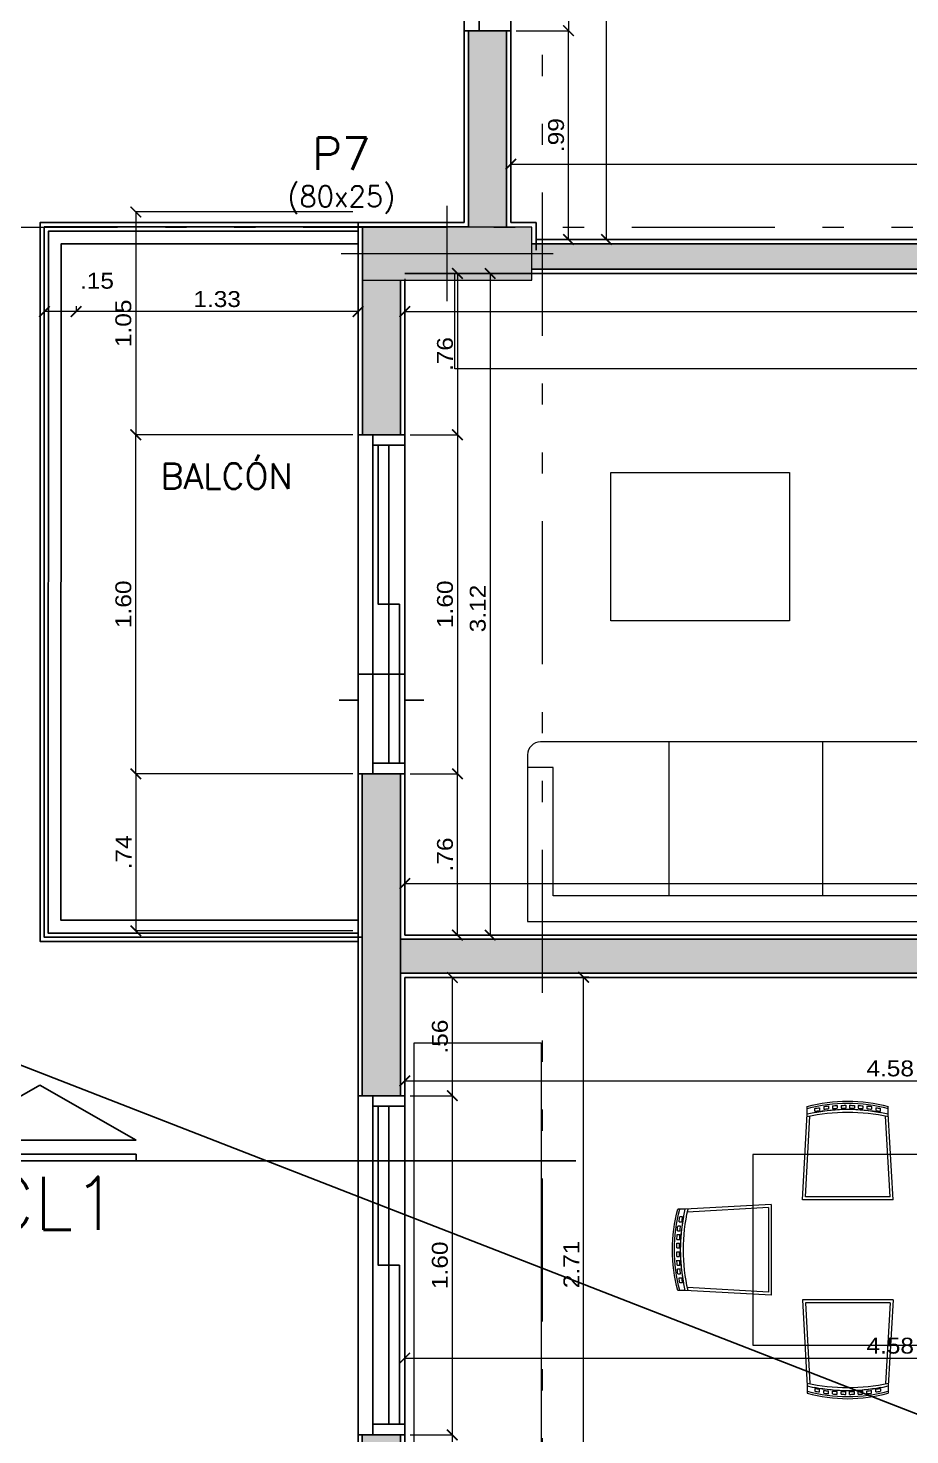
# Model space of a CAD drawing. Header units: metres. Extents: x 219 to 707, y -561 to -17.
# Drawn here: x 339.17 to 343.33, y -229.47 to -222.84 of the extents above; entities that cross this region are included whole.
import ezdxf
from ezdxf.enums import TextEntityAlignment as Align

# ---------------------------------------------------------------- set-up
doc = ezdxf.new("R2010")
doc.units = ezdxf.units.M
doc.linetypes.add('CYPE_RAYAPUNTOPUNTO', pattern=[0.45, 0.225, -0.075, 0, -0.075, 0, -0.075])
for name, color, linetype in [('3', 3, 'Continuous'), ('A-Aberturas', 2, 'Continuous'), ('A-Balcon', 1, 'Continuous'), ('A-Muros', 4, 'Continuous'), ('A-Revoques', 1, 'Continuous'), ('A-Texto', 3, 'Continuous'), ('CORRECCIONES', 1, 'Continuous'), ('Dr Ejes en bloque', 4, 'Continuous'), ('TCOTA', 1, 'Continuous')]:
    doc.layers.add(name, color=color, linetype=linetype)
for name, color, linetype, lineweight in [('A-Equipamiento', 251, 'Continuous', 5), ('COTAS_REPLANTEO', 7, 'CYPE_RAYAPUNTOPUNTO', 0), ('PILAR_DIM', 253, 'Continuous', 0), ('PILAR_EJES', 1, 'Continuous', 0), ('PILAR_HORMIGON', 5, 'Continuous', 20), ('PILAR_REF', 253, 'Continuous', 0)]:
    doc.layers.add(name, color=color, linetype=linetype, lineweight=lineweight)
for name, color, linetype, transparency in [('M1-Muro Común 20', 12, 'Continuous', 0.5), ('M3- Muro Hueco 15', 113, 'Continuous', 0.7), ('M4-Muro Hueco 22', 42, 'Continuous', 0.5)]:
    doc.layers.add(name, color=color, linetype=linetype, transparency=transparency)
doc.styles.add('1-50', font='arial.ttf', dxfattribs={"width": 1.1, "height": 0.075})
doc.styles.add('CYPETXT', font='romans', dxfattribs={"height": 0.2})
doc.styles.add('T12', font='romans.shx', dxfattribs={"height": 0.12})
doc.styles.add('T25', font='romans.shx', dxfattribs={"height": 0.25})
doc.dimstyles.new('1-50', dxfattribs={"dimscale": 0, "dimtxt": 0.075, "dimasz": 0.05, "dimexe": 0, "dimexo": 0.025, "dimgap": 0.02, "dimtad": 1, "dimzin": 4, "dimdsep": 46, "dimtxsty": '1-50', "dimblk": 'ARCHTICK', "dimcen": 0.09, "dimclrd": 256, "dimclre": 8, "dimclrt": 2, "dimadec": 0, "dimazin": 3, "dimtfac": 1, "dimtofl": 0, "dimtmove": 2, "dimatfit": 3, "dimldrblk": 'OPEN90', "dimfxl": 1, "dimtolj": 1, "dimtzin": 0, "dimlwd": 18, "dimlwe": 18, "dimarcsym": 0})

# ---------------------------------------------------------------- blocks, each defined once
blk = doc.blocks.new('A$Cdcc540ea')
for points in [[(-0.15, -0.1), (0, -0.1), (0, -0.15), (-0.15, -0.15), (-0.15, -0.1)], [(-0.15, -1.65), (0, -1.65), (0, -1.7), (-0.15, -1.7), (-0.15, -1.65)]]:
    blk.add_lwpolyline(points)
at = {"color": 1}
blk.add_lwpolyline([(-0.15, -1.65), (0, -1.65), (0, -0.15), (-0.15, -0.15)], close=True, dxfattribs=at)
for points in [[(-0.075, -0.9), (-0.075, -0.15), (-0.125, -0.15), (-0.125, -0.9)], [(-0.025, -1.65), (-0.025, -0.9), (-0.075, -0.9), (-0.075, -1.65)]]:
    blk.add_lwpolyline(points, close=True)
blk = doc.blocks.new('Sillon3c')
for p, q in [((1.65, 0.7), (0.05, 0.7)), ((0.55, 0.7), (0.55, 0.1)), ((1.15, 0.7), (1.15, 0.1)), ((0, 0.65), (0, 0)), ((1.7, 0), (1.7, 0.65)), ((0.1, 0.6), (0, 0.6)), ((0.1, 0.1), (0.1, 0.6)), ((1.6, 0.6), (1.6, 0.1)), ((1.7, 0.6), (1.6, 0.6)), ((1.6, 0.1), (0.1, 0.1)), ((0, 0), (1.7, 0))]:
    blk.add_line(p, q)
for centre, start, end in [((0.05, 0.65), 90, 180), ((1.65, 0.65), 0, 90)]:
    blk.add_arc(centre, 0.05, start, end)
blk = doc.blocks.new('_ArchTick')
at = {"color": 0, "linetype": 'ByBlock', "const_width": 0.15}
blk.add_lwpolyline([(-0.5, -0.5), (0.5, 0.5)], dxfattribs=at)
blk = doc.blocks.new('*D617')
at = {"layer": 'Defpoints', "color": 0, "transparency": 16777216}
for p in [(341.4459, -222.8487), (341.7178, -222.8487), (341.637, -223.8339)]:
    blk.add_point(p, dxfattribs=at)
at = {"layer": 'TCOTA', "color": 8, "lineweight": 18, "transparency": 16777216}
for p, q in [((341.4709, -222.8487), (341.7178, -222.8487)), ((341.662, -223.8339), (341.7178, -223.8339))]:
    blk.add_line(p, q, dxfattribs=at)
at = {"layer": 'TCOTA', "lineweight": 18, "transparency": 16777216}
blk.add_line((341.7178, -223.8339), (341.7178, -222.8487), dxfattribs=at)
at = {"layer": 'TCOTA', "lineweight": 18, "transparency": 16777216, "xscale": 0.05, "yscale": 0.05, "zscale": 0.05}
for p, rotation in [((341.7178, -222.8487), 90), ((341.7178, -223.8339), 270)]:
    blk.add_blockref('_ArchTick', p, dxfattribs=dict(at, rotation=rotation))
at = {"layer": 'TCOTA', "color": 2, "transparency": 16777216, "insert": (341.6595, -223.3413), "char_height": 0.075, "attachment_point": 5, "rotation": 90, "style": '1-50'}
blk.add_mtext('\\A1;.99', dxfattribs=at)
blk = doc.blocks.new('_Open90')
at = {"color": 0, "linetype": 'ByBlock', "lineweight": -2}
for p, q in [((0, 0), (-1, 0)), ((-0.5, 0.5), (0, 0)), ((0, 0), (-0.5, -0.5))]:
    blk.add_line(p, q, dxfattribs=at)
blk = doc.blocks.new('*D618')
at = {"layer": 'Defpoints', "color": 0, "transparency": 16777216}
for p in [(341.4459, -221.2487), (341.4459, -222.8487), (341.7178, -222.8487)]:
    blk.add_point(p, dxfattribs=at)
at = {"layer": 'TCOTA', "color": 8, "lineweight": 18, "transparency": 16777216}
for p, q in [((341.4709, -221.2487), (341.7178, -221.2487)), ((341.4709, -222.8487), (341.7178, -222.8487))]:
    blk.add_line(p, q, dxfattribs=at)
at = {"layer": 'TCOTA', "lineweight": 18, "transparency": 16777216}
blk.add_line((341.7178, -221.2487), (341.7178, -222.8487), dxfattribs=at)
at = {"layer": 'TCOTA', "lineweight": 18, "transparency": 16777216, "xscale": 0.05, "yscale": 0.05, "zscale": 0.05}
for p, rotation in [((341.7178, -221.2487), 90), ((341.7178, -222.8487), 270)]:
    blk.add_blockref('_ArchTick', p, dxfattribs=dict(at, rotation=rotation))
at = {"layer": 'TCOTA', "color": 2, "transparency": 16777216, "insert": (341.6595, -222.0487), "char_height": 0.075, "attachment_point": 5, "rotation": 90, "style": '1-50'}
blk.add_mtext('\\A1;1.60', dxfattribs=at)
blk = doc.blocks.new('*D632')
at = {"layer": 'Defpoints', "color": 0, "transparency": 16777216}
for p in [(346.789, -223.4784), (341.4459, -223.6454), (346.789, -223.6976)]:
    blk.add_point(p, dxfattribs=at)
at = {"layer": 'TCOTA', "color": 8, "lineweight": 18, "transparency": 16777216}
for p, q in [((341.4459, -223.6204), (341.4459, -223.4784)), ((346.789, -223.6726), (346.789, -223.4784))]:
    blk.add_line(p, q, dxfattribs=at)
at = {"layer": 'TCOTA', "lineweight": 18, "transparency": 16777216}
blk.add_line((341.4459, -223.4784), (346.789, -223.4784), dxfattribs=at)
at = {"layer": 'TCOTA', "lineweight": 18, "transparency": 16777216, "xscale": 0.05, "yscale": 0.05, "zscale": 0.05, "rotation": 180}
blk.add_blockref('_ArchTick', (341.4459, -223.4784), dxfattribs=at)
at = {"layer": 'TCOTA', "lineweight": 18, "transparency": 16777216, "xscale": 0.05, "yscale": 0.05, "zscale": 0.05}
blk.add_blockref('_ArchTick', (346.789, -223.4784), dxfattribs=at)
at = {"layer": 'TCOTA', "color": 2, "transparency": 16777216, "insert": (344.1174, -223.4201), "char_height": 0.075, "attachment_point": 5, "style": '1-50'}
blk.add_mtext('\\A1;5.34', dxfattribs=at)
blk = doc.blocks.new('*D635')
at = {"layer": 'Defpoints', "color": 0, "transparency": 16777216}
for p in [(341.897, -220.5237), (341.897, -220.5237), (341.897, -223.8339)]:
    blk.add_point(p, dxfattribs=at)
at = {"layer": 'TCOTA', "color": 8, "lineweight": 18, "transparency": 16777216}
for p, q in [((341.922, -220.5237), (341.897, -220.5237)), ((341.922, -223.8339), (341.897, -223.8339))]:
    blk.add_line(p, q, dxfattribs=at)
at = {"layer": 'TCOTA', "lineweight": 18, "transparency": 16777216}
blk.add_line((341.897, -223.8339), (341.897, -220.5237), dxfattribs=at)
at = {"layer": 'TCOTA', "lineweight": 18, "transparency": 16777216, "xscale": 0.05, "yscale": 0.05, "zscale": 0.05}
for p, rotation in [((341.897, -220.5237), 90), ((341.897, -223.8339), 270)]:
    blk.add_blockref('_ArchTick', p, dxfattribs=dict(at, rotation=rotation))
at = {"layer": 'TCOTA', "color": 2, "transparency": 16777216, "insert": (341.8387, -222.1788), "char_height": 0.075, "attachment_point": 5, "rotation": 90, "style": '1-50'}
blk.add_mtext('\\A1;3.31', dxfattribs=at)
blk = doc.blocks.new('*D647')
at = {"layer": 'Defpoints', "color": 0, "transparency": 16777216}
for p in [(340.9456, -226.3545), (341.1939, -226.3545), (341.1048, -227.1151)]:
    blk.add_point(p, dxfattribs=at)
at = {"layer": 'TCOTA', "color": 8, "lineweight": 18, "transparency": 16777216}
for p, q in [((340.9706, -226.3545), (341.1939, -226.3545)), ((341.1298, -227.1151), (341.1939, -227.1151))]:
    blk.add_line(p, q, dxfattribs=at)
at = {"layer": 'TCOTA', "lineweight": 18, "transparency": 16777216}
blk.add_line((341.1939, -227.1151), (341.1939, -226.3545), dxfattribs=at)
at = {"layer": 'TCOTA', "lineweight": 18, "transparency": 16777216, "xscale": 0.05, "yscale": 0.05, "zscale": 0.05}
for p, rotation in [((341.1939, -226.3545), 90), ((341.1939, -227.1151), 270)]:
    blk.add_blockref('_ArchTick', p, dxfattribs=dict(at, rotation=rotation))
at = {"layer": 'TCOTA', "color": 2, "transparency": 16777216, "insert": (341.1356, -226.7348), "char_height": 0.075, "attachment_point": 5, "rotation": 90, "style": '1-50'}
blk.add_mtext('\\A1;.76', dxfattribs=at)
blk = doc.blocks.new('*D648')
at = {"layer": 'Defpoints', "color": 0, "transparency": 16777216}
for p in [(340.9456, -224.7545), (340.9456, -226.3545), (341.1939, -226.3545)]:
    blk.add_point(p, dxfattribs=at)
at = {"layer": 'TCOTA', "color": 8, "lineweight": 18, "transparency": 16777216}
for p, q in [((340.9706, -224.7545), (341.1939, -224.7545)), ((340.9706, -226.3545), (341.1939, -226.3545))]:
    blk.add_line(p, q, dxfattribs=at)
at = {"layer": 'TCOTA', "lineweight": 18, "transparency": 16777216}
blk.add_line((341.1939, -224.7545), (341.1939, -226.3545), dxfattribs=at)
at = {"layer": 'TCOTA', "lineweight": 18, "transparency": 16777216, "xscale": 0.05, "yscale": 0.05, "zscale": 0.05}
for p, rotation in [((341.1939, -224.7545), 90), ((341.1939, -226.3545), 270)]:
    blk.add_blockref('_ArchTick', p, dxfattribs=dict(at, rotation=rotation))
at = {"layer": 'TCOTA', "color": 2, "transparency": 16777216, "insert": (341.1356, -225.5545), "char_height": 0.075, "attachment_point": 5, "rotation": 90, "style": '1-50'}
blk.add_mtext('\\A1;1.60', dxfattribs=at)
blk = doc.blocks.new('*D649')
at = {"layer": 'Defpoints', "color": 0, "transparency": 16777216}
for p in [(340.9456, -223.9939), (340.9456, -224.7545), (341.1939, -224.7545)]:
    blk.add_point(p, dxfattribs=at)
at = {"layer": 'TCOTA', "color": 8, "lineweight": 18, "transparency": 16777216}
for p, q in [((340.9706, -223.9939), (341.1939, -223.9939)), ((340.9706, -224.7545), (341.1939, -224.7545))]:
    blk.add_line(p, q, dxfattribs=at)
at = {"layer": 'TCOTA', "lineweight": 18, "transparency": 16777216}
blk.add_line((341.1939, -223.9939), (341.1939, -224.7545), dxfattribs=at)
at = {"layer": 'TCOTA', "lineweight": 18, "transparency": 16777216, "xscale": 0.05, "yscale": 0.05, "zscale": 0.05}
for p, rotation in [((341.1939, -223.9939), 90), ((341.1939, -224.7545), 270)]:
    blk.add_blockref('_ArchTick', p, dxfattribs=dict(at, rotation=rotation))
at = {"layer": 'TCOTA', "color": 2, "transparency": 16777216, "insert": (341.1356, -224.3742), "char_height": 0.075, "attachment_point": 5, "rotation": 90, "style": '1-50'}
blk.add_mtext('\\A1;.76', dxfattribs=at)
blk = doc.blocks.new('*D650')
at = {"layer": 'Defpoints', "color": 0, "transparency": 16777216}
for p in [(346.899, -223.7741), (340.9456, -223.9939), (346.899, -224.1737)]:
    blk.add_point(p, dxfattribs=at)
at = {"layer": 'TCOTA', "color": 8, "lineweight": 18, "transparency": 16777216}
for p, q in [((346.899, -223.7991), (346.899, -224.1737)), ((340.9456, -224.0189), (340.9456, -224.1737))]:
    blk.add_line(p, q, dxfattribs=at)
at = {"layer": 'TCOTA', "lineweight": 18, "transparency": 16777216}
blk.add_line((340.9456, -224.1737), (346.899, -224.1737), dxfattribs=at)
at = {"layer": 'TCOTA', "lineweight": 18, "transparency": 16777216, "xscale": 0.05, "yscale": 0.05, "zscale": 0.05, "rotation": 180}
blk.add_blockref('_ArchTick', (340.9456, -224.1737), dxfattribs=at)
at = {"layer": 'TCOTA', "lineweight": 18, "transparency": 16777216, "xscale": 0.05, "yscale": 0.05, "zscale": 0.05}
blk.add_blockref('_ArchTick', (346.899, -224.1737), dxfattribs=at)
at = {"layer": 'TCOTA', "color": 2, "transparency": 16777216, "insert": (343.9223, -224.1154), "char_height": 0.075, "attachment_point": 5, "style": '1-50'}
blk.add_mtext('\\A1;5.95', dxfattribs=at)
blk = doc.blocks.new('*D665')
at = {"layer": 'Defpoints', "color": 0, "transparency": 16777216}
for p in [(341.3485, -223.9939), (341.3485, -227.1151), (341.3485, -227.1151)]:
    blk.add_point(p, dxfattribs=at)
at = {"layer": 'TCOTA', "color": 8, "lineweight": 18, "transparency": 16777216}
for p, q in [((341.3235, -223.9939), (341.3485, -223.9939)), ((341.3735, -227.1151), (341.3485, -227.1151))]:
    blk.add_line(p, q, dxfattribs=at)
at = {"layer": 'TCOTA', "lineweight": 18, "transparency": 16777216}
blk.add_line((341.3485, -223.9939), (341.3485, -227.1151), dxfattribs=at)
at = {"layer": 'TCOTA', "lineweight": 18, "transparency": 16777216, "xscale": 0.05, "yscale": 0.05, "zscale": 0.05}
for p, rotation in [((341.3485, -223.9939), 90), ((341.3485, -227.1151), 270)]:
    blk.add_blockref('_ArchTick', p, dxfattribs=dict(at, rotation=rotation))
at = {"layer": 'TCOTA', "color": 2, "transparency": 16777216, "insert": (341.2901, -225.5745), "char_height": 0.075, "attachment_point": 5, "rotation": 90, "style": '1-50'}
blk.add_mtext('\\A1;3.12', dxfattribs=at)
blk = doc.blocks.new('*D666')
at = {"layer": 'Defpoints', "color": 0, "transparency": 16777216}
for p in [(339.3954, -224.1737), (339.3954, -224.1737), (340.7256, -224.1737)]:
    blk.add_point(p, dxfattribs=at)
at = {"layer": 'TCOTA', "color": 8, "lineweight": 18, "transparency": 16777216}
for p, q in [((339.3954, -224.1487), (339.3954, -224.1737)), ((340.7256, -224.1487), (340.7256, -224.1737))]:
    blk.add_line(p, q, dxfattribs=at)
at = {"layer": 'TCOTA', "lineweight": 18, "transparency": 16777216}
blk.add_line((340.7256, -224.1737), (339.3954, -224.1737), dxfattribs=at)
at = {"layer": 'TCOTA', "lineweight": 18, "transparency": 16777216, "xscale": 0.05, "yscale": 0.05, "zscale": 0.05, "rotation": 180}
blk.add_blockref('_ArchTick', (339.3954, -224.1737), dxfattribs=at)
at = {"layer": 'TCOTA', "lineweight": 18, "transparency": 16777216, "xscale": 0.05, "yscale": 0.05, "zscale": 0.05}
blk.add_blockref('_ArchTick', (340.7256, -224.1737), dxfattribs=at)
at = {"layer": 'TCOTA', "color": 2, "transparency": 16777216, "insert": (340.0605, -224.1153), "char_height": 0.075, "attachment_point": 5, "style": '1-50'}
blk.add_mtext('\\A1;1.33', dxfattribs=at)
blk = doc.blocks.new('*D667')
at = {"layer": 'Defpoints', "color": 0, "transparency": 16777216}
for p in [(339.2454, -224.1737), (339.2454, -224.1737), (339.3954, -224.1737)]:
    blk.add_point(p, dxfattribs=at)
at = {"layer": 'TCOTA', "color": 8, "lineweight": 18, "transparency": 16777216}
for p, q in [((339.2454, -224.1487), (339.2454, -224.1737)), ((339.3954, -224.1487), (339.3954, -224.1737))]:
    blk.add_line(p, q, dxfattribs=at)
at = {"layer": 'TCOTA', "lineweight": 18, "transparency": 16777216}
blk.add_line((339.3954, -224.1737), (339.2454, -224.1737), dxfattribs=at)
at = {"layer": 'TCOTA', "lineweight": 18, "transparency": 16777216, "xscale": 0.05, "yscale": 0.05, "zscale": 0.05, "rotation": 180}
blk.add_blockref('_ArchTick', (339.2454, -224.1737), dxfattribs=at)
at = {"layer": 'TCOTA', "lineweight": 18, "transparency": 16777216, "xscale": 0.05, "yscale": 0.05, "zscale": 0.05}
blk.add_blockref('_ArchTick', (339.3954, -224.1737), dxfattribs=at)
at = {"layer": 'TCOTA', "color": 2, "transparency": 16777216, "insert": (339.4936, -224.0288), "char_height": 0.075, "attachment_point": 5, "style": '1-50'}
blk.add_mtext('\\A1;.15', dxfattribs=at)
blk = doc.blocks.new('*D668')
at = {"layer": 'Defpoints', "color": 0, "transparency": 16777216}
for p in [(340.7256, -223.7039), (339.6768, -224.7545), (340.7256, -224.7545)]:
    blk.add_point(p, dxfattribs=at)
at = {"layer": 'TCOTA', "color": 8, "lineweight": 18, "transparency": 16777216}
for p, q in [((340.7006, -223.7039), (339.6768, -223.7039)), ((340.7006, -224.7545), (339.6768, -224.7545))]:
    blk.add_line(p, q, dxfattribs=at)
at = {"layer": 'TCOTA', "lineweight": 18, "transparency": 16777216}
blk.add_line((339.6768, -223.7039), (339.6768, -224.7545), dxfattribs=at)
at = {"layer": 'TCOTA', "lineweight": 18, "transparency": 16777216, "xscale": 0.05, "yscale": 0.05, "zscale": 0.05}
for p, rotation in [((339.6768, -223.7039), 90), ((339.6768, -224.7545), 270)]:
    blk.add_blockref('_ArchTick', p, dxfattribs=dict(at, rotation=rotation))
at = {"layer": 'TCOTA', "color": 2, "transparency": 16777216, "insert": (339.6185, -224.2292), "char_height": 0.075, "attachment_point": 5, "rotation": 90, "style": '1-50'}
blk.add_mtext('\\A1;1.05', dxfattribs=at)
blk = doc.blocks.new('*D669')
at = {"layer": 'Defpoints', "color": 0, "transparency": 16777216}
for p in [(339.6768, -224.7545), (340.7256, -224.7545), (340.7256, -226.3545)]:
    blk.add_point(p, dxfattribs=at)
at = {"layer": 'TCOTA', "color": 8, "lineweight": 18, "transparency": 16777216}
for p, q in [((340.7006, -224.7545), (339.6768, -224.7545)), ((340.7006, -226.3545), (339.6768, -226.3545))]:
    blk.add_line(p, q, dxfattribs=at)
at = {"layer": 'TCOTA', "lineweight": 18, "transparency": 16777216}
blk.add_line((339.6768, -226.3545), (339.6768, -224.7545), dxfattribs=at)
at = {"layer": 'TCOTA', "lineweight": 18, "transparency": 16777216, "xscale": 0.05, "yscale": 0.05, "zscale": 0.05}
for p, rotation in [((339.6768, -224.7545), 90), ((339.6768, -226.3545), 270)]:
    blk.add_blockref('_ArchTick', p, dxfattribs=dict(at, rotation=rotation))
at = {"layer": 'TCOTA', "color": 2, "transparency": 16777216, "insert": (339.6185, -225.5545), "char_height": 0.075, "attachment_point": 5, "rotation": 90, "style": '1-50'}
blk.add_mtext('\\A1;1.60', dxfattribs=at)
blk = doc.blocks.new('*D670')
at = {"layer": 'Defpoints', "color": 0, "transparency": 16777216}
for p in [(340.7256, -226.3545), (339.6768, -227.0951), (340.7256, -227.0951)]:
    blk.add_point(p, dxfattribs=at)
at = {"layer": 'TCOTA', "color": 8, "lineweight": 18, "transparency": 16777216}
for p, q in [((340.7006, -226.3545), (339.6768, -226.3545)), ((340.7006, -227.0951), (339.6768, -227.0951))]:
    blk.add_line(p, q, dxfattribs=at)
at = {"layer": 'TCOTA', "lineweight": 18, "transparency": 16777216}
blk.add_line((339.6768, -226.3545), (339.6768, -227.0951), dxfattribs=at)
at = {"layer": 'TCOTA', "lineweight": 18, "transparency": 16777216, "xscale": 0.05, "yscale": 0.05, "zscale": 0.05}
for p, rotation in [((339.6768, -226.3545), 90), ((339.6768, -227.0951), 270)]:
    blk.add_blockref('_ArchTick', p, dxfattribs=dict(at, rotation=rotation))
at = {"layer": 'TCOTA', "color": 2, "transparency": 16777216, "insert": (339.6193, -226.7248), "char_height": 0.075, "attachment_point": 5, "rotation": 90, "style": '1-50'}
blk.add_mtext('\\A1;.74', dxfattribs=at)
blk = doc.blocks.new('*D671')
at = {"layer": 'Defpoints', "color": 0, "transparency": 16777216}
for p in [(348.895, -226.8717), (340.9456, -227.1151), (348.895, -227.1151)]:
    blk.add_point(p, dxfattribs=at)
at = {"layer": 'TCOTA', "color": 8, "lineweight": 18, "transparency": 16777216}
for p, q in [((340.9456, -227.0901), (340.9456, -226.8717)), ((348.895, -227.0901), (348.895, -226.8717))]:
    blk.add_line(p, q, dxfattribs=at)
at = {"layer": 'TCOTA', "lineweight": 18, "transparency": 16777216}
blk.add_line((340.9456, -226.8717), (348.895, -226.8717), dxfattribs=at)
at = {"layer": 'TCOTA', "lineweight": 18, "transparency": 16777216, "xscale": 0.05, "yscale": 0.05, "zscale": 0.05, "rotation": 180}
blk.add_blockref('_ArchTick', (340.9456, -226.8717), dxfattribs=at)
at = {"layer": 'TCOTA', "lineweight": 18, "transparency": 16777216, "xscale": 0.05, "yscale": 0.05, "zscale": 0.05}
blk.add_blockref('_ArchTick', (348.895, -226.8717), dxfattribs=at)
at = {"layer": 'TCOTA', "color": 2, "transparency": 16777216, "insert": (344.9203, -226.8134), "char_height": 0.075, "attachment_point": 5, "style": '1-50'}
blk.add_mtext('\\A1;7.95', dxfattribs=at)
blk = doc.blocks.new('PLANTA TIPO 1$0$PLQABY')
at = {"layer": 'A-Equipamiento'}
for p, q in [((-0.3447, 0.5109), (-0.3197, 0.0595)), ((0.1304, 0.5109), (-0.3447, 0.5109)), ((0.1145, 0.4959), (-0.3289, 0.4959)), ((-0.3289, 0.4959), (-0.3053, 0.0721)), ((0.1145, 0.4959), (0.091, 0.0721)), ((0.1304, 0.5109), (0.1053, 0.0595)), ((-0.3196, 0.0595), (-0.3196, 0.0323)), ((-0.3196, 0.0323), (-0.3196, 0.0214)), ((-0.2797, 0.0465), (-0.2797, 0.0316)), ((-0.2546, 0.028), (-0.2546, 0.0428)), ((-0.2321, 0.0209), (-0.2321, 0.0355)), ((-0.2071, 0.0189), (-0.2071, 0.0335)), ((-0.1871, 0.0176), (-0.1871, 0.0322)), ((-0.1622, 0.0165), (-0.1622, 0.031)), ((-0.1422, 0.0158), (-0.1422, 0.0303)), ((-0.1172, 0.0154), (-0.1172, 0.0299)), ((-0.0972, 0.0154), (-0.0972, 0.0299)), ((-0.0722, 0.0158), (-0.0722, 0.0303)), ((-0.0522, 0.0165), (-0.0522, 0.031)), ((-0.0272, 0.0176), (-0.0272, 0.0322)), ((-0.0072, 0.0189), (-0.0072, 0.0335)), ((0.0178, 0.0209), (0.0178, 0.0355)), ((0.0402, 0.028), (0.0402, 0.0428)), ((0.0653, 0.0465), (0.0653, 0.0316)), ((0.1053, 0.0587), (0.1053, 0.0323)), ((0.1053, 0.0323), (0.1053, 0.0214))]:
    blk.add_line(p, q, dxfattribs=at)
for centre, radius, start, end in [((-0.1071, 1.012), 0.9611, 257.16891, 269.99391), ((-0.1073, 1.012), 0.9611, 270.00609, 282.83109), ((-0.1071, 1.0061), 0.9702, 257.34292, 269.99414), ((-0.107, 0.8076), 0.8039, 254.66645, 269.9896), ((-0.107, 0.7967), 0.8039, 254.66645, 269.9896), ((-0.1071, 0.9348), 0.8989, 258.9316, 269.99542), ((-0.0647, 1.4355), 1.4056, 261.20168, 262.23477), ((-0.0647, 1.4522), 1.4368, 261.3942, 262.4044), ((-0.1072, 1.4355), 1.4056, 264.90049, 265.92201), ((-0.1072, 1.4522), 1.4368, 265.01151, 266.01071), ((-0.1072, 1.4355), 1.4056, 266.73893, 267.75835), ((-0.1072, 1.4522), 1.4368, 266.80981, 267.80705), ((-0.1072, 1.4355), 1.4056, 268.57401, 269.59238), ((-0.1072, 1.4522), 1.4368, 268.60498, 269.60123), ((-0.1073, 1.0061), 0.9702, 270.00586, 282.65708), ((-0.1072, 0.9348), 0.8989, 270.00458, 281.0684), ((-0.1073, 0.8076), 0.8039, 270.0104, 285.33355), ((-0.1073, 0.7967), 0.8039, 270.0104, 285.33355), ((-0.1072, 1.4355), 1.4056, 270.40762, 271.42599), ((-0.1072, 1.4522), 1.4368, 270.39877, 271.39502), ((-0.1072, 1.4355), 1.4056, 272.24165, 273.26107), ((-0.1072, 1.4522), 1.4368, 272.19295, 273.19019), ((-0.1072, 1.4355), 1.4056, 274.07799, 275.09951), ((-0.1072, 1.4522), 1.4368, 273.98929, 274.98849), ((-0.1497, 1.4355), 1.4056, 277.76523, 278.79832), ((-0.1497, 1.4522), 1.4368, 277.5956, 278.6058)]:
    blk.add_arc(centre, radius, start, end, dxfattribs=at)
blk = doc.blocks.new('*D539')
at = {"layer": 'Defpoints', "color": 0, "transparency": 16777216}
for p in [(340.9453, -227.7715), (345.5248, -227.8028), (345.5248, -227.8224)]:
    blk.add_point(p, dxfattribs=at)
at = {"layer": 'TCOTA', "color": 8, "lineweight": 18, "transparency": 16777216}
for p, q in [((340.9453, -227.7965), (340.9453, -227.8028)), ((345.5248, -227.7974), (345.5248, -227.8028))]:
    blk.add_line(p, q, dxfattribs=at)
at = {"layer": 'TCOTA', "lineweight": 18, "transparency": 16777216}
blk.add_line((340.9453, -227.8028), (345.5248, -227.8028), dxfattribs=at)
at = {"layer": 'TCOTA', "lineweight": 18, "transparency": 16777216, "xscale": 0.05, "yscale": 0.05, "zscale": 0.05, "rotation": 180}
blk.add_blockref('_ArchTick', (340.9453, -227.8028), dxfattribs=at)
at = {"layer": 'TCOTA', "lineweight": 18, "transparency": 16777216, "xscale": 0.05, "yscale": 0.05, "zscale": 0.05}
blk.add_blockref('_ArchTick', (345.5248, -227.8028), dxfattribs=at)
at = {"layer": 'TCOTA', "color": 2, "transparency": 16777216, "insert": (343.2351, -227.7445), "char_height": 0.075, "attachment_point": 5, "style": '1-50'}
blk.add_mtext('\\A1;4.58', dxfattribs=at)
blk = doc.blocks.new('*D543')
at = {"layer": 'Defpoints', "color": 0, "transparency": 16777216}
for p in [(340.9453, -229.4728), (340.9453, -230.0237), (341.1697, -230.0237)]:
    blk.add_point(p, dxfattribs=at)
at = {"layer": 'TCOTA', "color": 8, "lineweight": 18, "transparency": 16777216}
for p, q in [((340.9703, -229.4728), (341.1697, -229.4728)), ((340.9703, -230.0237), (341.1697, -230.0237))]:
    blk.add_line(p, q, dxfattribs=at)
at = {"layer": 'TCOTA', "lineweight": 18, "transparency": 16777216}
blk.add_line((341.1697, -229.4728), (341.1697, -230.0237), dxfattribs=at)
at = {"layer": 'TCOTA', "lineweight": 18, "transparency": 16777216, "xscale": 0.05, "yscale": 0.05, "zscale": 0.05}
for p, rotation in [((341.1697, -229.4728), 90), ((341.1697, -230.0237), 270)]:
    blk.add_blockref('_ArchTick', p, dxfattribs=dict(at, rotation=rotation))
at = {"layer": 'TCOTA', "color": 2, "transparency": 16777216, "insert": (341.1115, -229.7482), "char_height": 0.075, "attachment_point": 5, "rotation": 90, "style": '1-50'}
blk.add_mtext('\\A1;.55', dxfattribs=at)
blk = doc.blocks.new('*D544')
at = {"layer": 'Defpoints', "color": 0, "transparency": 16777216}
for p in [(340.9453, -227.8728), (340.9453, -229.4728), (341.1697, -229.4728)]:
    blk.add_point(p, dxfattribs=at)
at = {"layer": 'TCOTA', "color": 8, "lineweight": 18, "transparency": 16777216}
for p, q in [((340.9703, -227.8728), (341.1697, -227.8728)), ((340.9703, -229.4728), (341.1697, -229.4728))]:
    blk.add_line(p, q, dxfattribs=at)
at = {"layer": 'TCOTA', "lineweight": 18, "transparency": 16777216}
blk.add_line((341.1697, -227.8728), (341.1697, -229.4728), dxfattribs=at)
at = {"layer": 'TCOTA', "lineweight": 18, "transparency": 16777216, "xscale": 0.05, "yscale": 0.05, "zscale": 0.05}
for p, rotation in [((341.1697, -227.8728), 90), ((341.1697, -229.4728), 270)]:
    blk.add_blockref('_ArchTick', p, dxfattribs=dict(at, rotation=rotation))
at = {"layer": 'TCOTA', "color": 2, "transparency": 16777216, "insert": (341.1114, -228.6728), "char_height": 0.075, "attachment_point": 5, "rotation": 90, "style": '1-50'}
blk.add_mtext('\\A1;1.60', dxfattribs=at)
blk = doc.blocks.new('*D545')
at = {"layer": 'Defpoints', "color": 0, "transparency": 16777216}
for p in [(340.9456, -227.3151), (340.9453, -227.8728), (341.1697, -227.8728)]:
    blk.add_point(p, dxfattribs=at)
at = {"layer": 'TCOTA', "color": 8, "lineweight": 18, "transparency": 16777216}
for p, q in [((340.9706, -227.3151), (341.1697, -227.3151)), ((340.9703, -227.8728), (341.1697, -227.8728))]:
    blk.add_line(p, q, dxfattribs=at)
at = {"layer": 'TCOTA', "lineweight": 18, "transparency": 16777216}
blk.add_line((341.1697, -227.3151), (341.1697, -227.8728), dxfattribs=at)
at = {"layer": 'TCOTA', "lineweight": 18, "transparency": 16777216, "xscale": 0.05, "yscale": 0.05, "zscale": 0.05}
for p, rotation in [((341.1697, -227.3151), 90), ((341.1697, -227.8728), 270)]:
    blk.add_blockref('_ArchTick', p, dxfattribs=dict(at, rotation=rotation))
at = {"layer": 'TCOTA', "color": 2, "transparency": 16777216, "insert": (341.1114, -227.594), "char_height": 0.075, "attachment_point": 5, "rotation": 90, "style": '1-50'}
blk.add_mtext('\\A1;.56', dxfattribs=at)
blk = doc.blocks.new('*D546')
at = {"layer": 'Defpoints', "color": 0, "transparency": 16777216}
for p in [(341.7889, -227.314), (341.7889, -227.314), (341.7889, -230.0237)]:
    blk.add_point(p, dxfattribs=at)
at = {"layer": 'TCOTA', "color": 8, "lineweight": 18, "transparency": 16777216}
for p, q in [((341.8139, -227.314), (341.7889, -227.314)), ((341.8139, -230.0237), (341.7889, -230.0237))]:
    blk.add_line(p, q, dxfattribs=at)
at = {"layer": 'TCOTA', "lineweight": 18, "transparency": 16777216}
blk.add_line((341.7889, -230.0237), (341.7889, -227.314), dxfattribs=at)
at = {"layer": 'TCOTA', "lineweight": 18, "transparency": 16777216, "xscale": 0.05, "yscale": 0.05, "zscale": 0.05}
for p, rotation in [((341.7889, -227.314), 90), ((341.7889, -230.0237), 270)]:
    blk.add_blockref('_ArchTick', p, dxfattribs=dict(at, rotation=rotation))
at = {"layer": 'TCOTA', "color": 2, "transparency": 16777216, "insert": (341.7313, -228.6688), "char_height": 0.075, "attachment_point": 5, "rotation": 90, "style": '1-50'}
blk.add_mtext('\\A1;2.71', dxfattribs=at)
blk = doc.blocks.new('*D549')
at = {"layer": 'Defpoints', "color": 0, "transparency": 16777216}
for p in [(340.9453, -229.0675), (345.5248, -229.1109), (345.5248, -229.1225)]:
    blk.add_point(p, dxfattribs=at)
at = {"layer": 'TCOTA', "color": 8, "lineweight": 18, "transparency": 16777216}
for p, q in [((340.9453, -229.0925), (340.9453, -229.1109)), ((345.5248, -229.0975), (345.5248, -229.1109))]:
    blk.add_line(p, q, dxfattribs=at)
at = {"layer": 'TCOTA', "lineweight": 18, "transparency": 16777216}
blk.add_line((340.9453, -229.1109), (345.5248, -229.1109), dxfattribs=at)
at = {"layer": 'TCOTA', "lineweight": 18, "transparency": 16777216, "xscale": 0.05, "yscale": 0.05, "zscale": 0.05, "rotation": 180}
blk.add_blockref('_ArchTick', (340.9453, -229.1109), dxfattribs=at)
at = {"layer": 'TCOTA', "lineweight": 18, "transparency": 16777216, "xscale": 0.05, "yscale": 0.05, "zscale": 0.05}
blk.add_blockref('_ArchTick', (345.5248, -229.1109), dxfattribs=at)
at = {"layer": 'TCOTA', "color": 2, "transparency": 16777216, "insert": (343.2351, -229.0526), "char_height": 0.075, "attachment_point": 5, "style": '1-50'}
blk.add_mtext('\\A1;4.58', dxfattribs=at)
blk = doc.blocks.new('Ejes del pilar')
at = {"layer": 'PILAR_EJES'}
for p, q in [((0, -0.5), (0, 0.5)), ((-0.5, 0), (0.5, 0))]:
    blk.add_line(p, q, dxfattribs=at)
blk = doc.blocks.new('A$Ccec89f46')
at = {"transparency": 33554559}
h = blk.add_hatch(color=253, dxfattribs=at)
h.paths.add_polyline_path([(-3.1502, 0.1), (-3.1502, 0), (-3.15, 0), (-2.8002, 0), (-2.8002, 0.1)])
h.paths.add_polyline_path([(-2.4502, 0.1), (-2.7, 0.1), (-2.7, 0), (-2.4502, 0)])
h.paths.add_polyline_path([(-2.8002, 0), (-2.7, 0), (-2.7, 0.1), (-2.8002, 0.1)])
h.paths.add_polyline_path([(-2.7, 0), (-2.8002, 0), (-2.8002, -0.1), (-2.7, -0.1)])
h.paths.add_polyline_path([(-2.4502, -0.1), (-2.4502, 0), (-2.7, 0), (-2.7, -0.1)])
h.paths.add_polyline_path([(-3.1502, -0.1), (-2.8503, -0.1), (-2.85, -0.1), (-2.8002, -0.1), (-2.8002, 0), (-3.15, 0), (-3.1502, 0)])
h.paths.add_polyline_path([(-0.35, 0.1), (-0.35, 0), (0, 0), (0, 0.1)])
h.paths.add_polyline_path([(0, 0), (0.0484, 0), (0.0484, 0.1), (0, 0.1)])
h.paths.add_polyline_path([(0.35, 0.1), (0.0484, 0.1), (0.0484, 0), (0.35, 0)])
h.paths.add_polyline_path([(0.35, -0.1), (0.35, 0), (0.0484, 0), (0.0484, -0.1)])
h.paths.add_polyline_path([(0.0484, 0), (0, 0), (0, -0.1), (0.0484, -0.1)])
h.paths.add_polyline_path([(-0.35, -0.1), (0, -0.1), (0, 0), (-0.35, 0)])
h.paths.add_polyline_path([(6, 0.1), (6, 0), (6.3, 0), (6.3, 0.1)])
h.paths.add_polyline_path([(6.6, 0.1), (6.3, 0.1), (6.3, 0), (6.6, 0)])
h.paths.add_polyline_path([(6.3, -0.05), (6.6, -0.05), (6.6, 0), (6.3, 0)])
h.paths.add_polyline_path([(6, -0.05), (6.3, -0.05), (6.3, 0), (6, 0)])
h.paths.add_polyline_path([(6, -0.2), (6.3, -0.2), (6.3, -0.05), (6, -0.05)])
h.paths.add_polyline_path([(6.6, -0.2), (6.6, -0.05), (6.3, -0.05), (6.3, -0.2)])
h.paths.add_polyline_path([(-17.7003, -3.3492), (-17.7003, -3.4229), (-17.3003, -3.4229), (-17.3003, -3.3492)])
h.paths.add_polyline_path([(-16.9003, -3.3492), (-17.3003, -3.3492), (-17.3003, -3.4229), (-16.9003, -3.4229)])
h.paths.add_polyline_path([(-17.7003, -3.4742), (-17.3003, -3.4742), (-17.3003, -3.4229), (-17.7003, -3.4229)])
h.paths.add_polyline_path([(-17.3003, -3.4742), (-16.9003, -3.4742), (-16.9003, -3.4229), (-17.3003, -3.4229)])
h.paths.add_polyline_path([(-16.9003, -3.5992), (-16.9003, -3.4742), (-17.3003, -3.4742), (-17.3003, -3.5992)])
h.paths.add_polyline_path([(-17.7003, -3.5992), (-17.3003, -3.5992), (-17.3003, -3.4742), (-17.7003, -3.4742)])
at = {"layer": 'PILAR_HORMIGON'}
blk.add_lwpolyline([(-17.7003, -3.5992), (-16.9003, -3.5992), (-16.9003, -3.3492), (-17.7003, -3.3492), (-17.7003, -3.5992)], close=True, dxfattribs=at)
blk.add_lwpolyline([(-17.7003, -3.5992), (-16.9003, -3.5992), (-16.9003, -3.3492), (-17.7003, -3.3492), (-17.7003, -3.5992)], close=True, dxfattribs=at)
at = {"layer": 'PILAR_EJES', "yscale": 0.4500000000000001}
blk.add_blockref('Ejes del pilar', (-17.3003, -3.4742), dxfattribs=at)
blk.add_blockref('Ejes del pilar', (-17.3003, -3.4742), dxfattribs=at)
at = {"layer": 'PILAR_DIM', "lineweight": 0, "style": 'CYPETXT', "width": 0.882521}
blk.add_text('(80x25)', height=0.1, dxfattribs=at).set_placement((-18.0536, -3.2539), (-17.5451, -3.2539), align=Align.FIT)
blk.add_text('(80x25)', height=0.1, dxfattribs=at).set_placement((-18.0536, -3.2539), (-17.5451, -3.2539), align=Align.FIT)
at = {"layer": 'PILAR_REF', "style": 'CYPETXT', "width": 0.99744}
blk.add_text('P7', height=0.15333, dxfattribs=at).set_placement((-17.9378, -3.0797), (-17.661, -3.0797), align=Align.FIT)
blk.add_text('P7', height=0.15333, dxfattribs=at).set_placement((-17.9378, -3.0797), (-17.661, -3.0797), align=Align.FIT)
blk = doc.blocks.new('Flecha2')
for p, q in [((-0.35, -0.2), (0, 0)), ((0.35, -0.2), (0, 0)), ((-0.35, -0.2), (0.35, -0.2)), ((0.35, -0.25), (-0.35, -0.25)), ((-0.35, -0.25), (-0.35, -0.275)), ((0.35, -0.275), (0.35, -0.25)), ((-0.35, -0.275), (0.35, -0.275))]:
    blk.add_line(p, q)
blk = doc.blocks.new('DSADADASDAS')
at = {"layer": 'COTAS_REPLANTEO', "ltscale": 3}
for p, q in [((115.8777, 125.9327, -0.525), (115.8777, 146.4778, -0.525)), ((110.0984, 140.3953, -0.525), (141.6696, 140.3953, -0.525))]:
    blk.add_line(p, q, dxfattribs=at)

msp = doc.modelspace()

# ---------------------------------------------------------------- hatches: boundary and pattern name
at = {"layer": 'M1-Muro Común 20', "transparency": 33554687}
h = msp.add_hatch(color=256, dxfattribs=at)
h.dxf.hatch_style = 1
h.paths.add_polyline_path([(349.1248, -227.2951), (349.1248, -227.1351), (340.9256, -227.1351), (340.9256, -227.2951), (344.7101, -227.2951), (344.8301, -227.2951), (346.9599, -227.2951)])
at = {"layer": 'M3- Muro Hueco 15', "transparency": 33554687}
h = msp.add_hatch(color=256, dxfattribs=at)
h.dxf.hatch_style = 1
h.paths.add_polyline_path([(346.3954, -223.8539), (341.5456, -223.8539), (341.5456, -223.9739), (346.3954, -223.9739)])
at = {"layer": 'M4-Muro Hueco 22', "transparency": 33554687}
h = msp.add_hatch(color=256, dxfattribs=at)
h.dxf.hatch_style = 1
h.paths.add_polyline_path([(341.4259, -222.8487), (341.2959, -222.8487), (341.2459, -222.8487), (341.2459, -223.7753), (341.4259, -223.7753)])
h = msp.add_hatch(color=256, dxfattribs=at)
h.dxf.hatch_style = 1
h.paths.add_polyline_path([(340.9256, -224.0253), (340.7456, -224.0253), (340.7456, -224.7545), (340.9256, -224.7545)])
h = msp.add_hatch(color=256, dxfattribs=at)
h.dxf.hatch_style = 1
h.paths.add_polyline_path([(340.9256, -226.3545), (340.7956, -226.3545), (340.7453, -226.3545), (340.7453, -227.8728), (340.7953, -227.8728), (340.7953, -227.8728), (340.9253, -227.8728), (340.9256, -227.2951), (340.9256, -227.1351)])
h = msp.add_hatch(color=256, dxfattribs=at)
h.dxf.hatch_style = 1
h.paths.add_polyline_path([(340.7453, -229.4728), (340.9253, -229.4728), (340.9253, -230.0641), (340.7453, -230.0641)])

# ---------------------------------------------------------------- linework, layer by layer
at = {"layer": '3'}
msp.add_lwpolyline([(341.0348, -226.0065), (340.9456, -226.0065), (340.9456, -225.8837), (340.7256, -225.8837), (340.7256, -226.0065), (340.6365, -226.0065)], dxfattribs=at)
at = {"layer": 'A-Aberturas', "color": 252}
for p, q in [((341.2259, -222.8487), (341.2259, -221.2487)), ((340.7256, -226.3545), (340.7256, -224.7545))]:
    msp.add_line(p, q, dxfattribs=at)
msp.add_lwpolyline([(340.7253, -227.8728), (340.7253, -229.4728)], dxfattribs=at)
at = {"layer": 'A-Balcon', "transparency": 33554687}
for points in [[(340.7256, -227.1453), (339.2253, -227.1453), (339.2253, -223.754), (340.7256, -223.754)], [(340.7453, -227.1253), (339.2453, -227.1253), (339.2453, -223.774), (340.7456, -223.774)]]:
    msp.add_lwpolyline(points, dxfattribs=at)
at = {"layer": 'A-Balcon'}
for points in [[(340.7256, -223.794), (339.2653, -223.794), (339.2635, -227.1053), (340.7256, -227.1053)], [(340.7256, -223.854), (339.3253, -223.854), (339.3235, -227.0453), (340.7256, -227.0453)]]:
    msp.add_lwpolyline(points, dxfattribs=at)
at = {"layer": 'A-Equipamiento', "transparency": 33554687}
for points in [[(343.4823, -223.9939), (343.4823, -224.4439), (341.1821, -224.4438), (341.1821, -223.9938)], [(342.7599, -224.9327), (342.7599, -225.6327), (341.9177, -225.6327), (341.9177, -224.9327)], [(344.7899, -228.15), (342.588, -228.15), (342.588, -229.05), (344.7899, -229.05)]]:
    msp.add_lwpolyline(points, close=True, dxfattribs=at)
msp.add_lwpolyline([(341.5892, -227.6235), (341.5892, -229.6235), (340.9892, -229.6235), (340.9892, -227.6235), (341.5892, -227.6235)], dxfattribs=at)
at = {"layer": 'A-Muros', "transparency": 33554687}
for p, q in [((341.2459, -222.8487), (341.2459, -223.7753)), ((341.4259, -222.8487), (341.4259, -223.7753)), ((341.2459, -223.7741), (340.7456, -223.7741)), ((340.7456, -223.7741), (340.7456, -224.7545)), ((341.5456, -223.8539), (346.3956, -223.8539)), ((340.9256, -224.0241), (340.9256, -224.7545)), ((341.5456, -223.9739), (346.3956, -223.9739)), ((340.7453, -226.3545), (340.7453, -227.8728)), ((340.9256, -226.3545), (340.9256, -227.1351)), ((349.1248, -227.1351), (340.9256, -227.1351)), ((340.9256, -227.2951), (340.9253, -227.8728)), ((340.9256, -227.2951), (345.5398, -227.2951)), ((340.7453, -229.4728), (340.7453, -230.3641)), ((340.9253, -229.4728), (340.9253, -230.0641))]:
    msp.add_line(p, q, dxfattribs=at)
at = {"layer": 'A-Muros'}
for p, q in [((341.2459, -222.8487), (341.4259, -222.8487)), ((340.7456, -224.7545), (340.9256, -224.7545)), ((340.7453, -226.3545), (340.9256, -226.3545)), ((340.7453, -229.4728), (340.9253, -229.4728))]:
    msp.add_line(p, q, dxfattribs=at)
at = {"layer": 'A-Muros', "transparency": 33554687}
msp.add_lwpolyline([(340.9256, -227.2951), (340.9256, -227.1351)], dxfattribs=at)
at = {"layer": 'A-Revoques', "transparency": 33554687}
for p, q in [((341.2259, -223.7541), (341.2259, -222.8487)), ((341.2259, -222.8487), (341.4459, -222.8487)), ((341.4459, -222.8487), (341.4459, -223.7541)), ((340.7256, -223.7541), (341.2259, -223.7541)), ((341.4459, -223.7541), (341.5656, -223.7541)), ((341.5656, -223.7541), (341.5656, -223.8841)), ((341.5656, -223.8339), (346.3756, -223.8339)), ((346.3956, -223.9939), (340.9456, -223.9939)), ((340.9456, -227.1151), (340.9456, -226.3545)), ((348.895, -227.1151), (340.9456, -227.1151)), ((345.5248, -227.3151), (340.9456, -227.3151)), ((340.9456, -227.3151), (340.9456, -227.8744)), ((340.7253, -227.8728), (340.9253, -227.8729))]:
    msp.add_line(p, q, dxfattribs=at)
for points in [[(340.7256, -223.7541), (340.7256, -224.7545), (340.9456, -224.7545), (340.9453, -224.0253)], [(340.9456, -226.3545), (340.7253, -226.3545), (340.7253, -227.8728)], [(340.7253, -230.3841), (340.7253, -229.4728), (340.9453, -229.4728), (340.9453, -230.0641)]]:
    msp.add_lwpolyline(points, dxfattribs=at)
at = {"layer": 'A-Texto'}
msp.add_line((338.7692, -228.1805), (341.753, -228.1805), dxfattribs=at)
at = {"layer": 'CORRECCIONES', "color": 114, "true_color": 0x139b48}
msp.add_lwpolyline([(346.2176, -230.4876), (336.0442, -226.526), (330.8854, -226.526)], dxfattribs=at)

# ---------------------------------------------------------------- block references
msp.add_blockref('A$Ccec89f46', (358.4456, -220.426))
at = {"layer": 'A-Aberturas', "transparency": 33554687}
for p in [(341.4459, -221.1487), (340.9456, -224.6545)]:
    msp.add_blockref('A$Cdcc540ea', p, dxfattribs=at)
at = {"layer": 'A-Aberturas', "transparency": 33554687, "rotation": 180}
msp.add_blockref('A$Cdcc540ea', (340.7953, -229.5728), dxfattribs=at)
at = {"layer": 'A-Equipamiento', "transparency": 33554687}
for name, p, xscale, yscale, zscale in [('Sillon3c', (341.5251, -227.0511), 1.209999999999994, 1.209999999999994, 1.209999999999994), ('PLANTA TIPO 1$0$PLQABY', (343.1312, -229.2956), 0.9, 0.9, 0.9)]:
    msp.add_blockref(name, p, dxfattribs=dict(at, xscale=xscale, yscale=yscale, zscale=zscale))
at = {"layer": 'A-Equipamiento', "transparency": 33554687, "xscale": -0.9, "yscale": 0.9, "zscale": 0.9}
for p, rotation in [((343.1312, -227.9043), 180), ((342.2143, -228.5035), 270)]:
    msp.add_blockref('PLANTA TIPO 1$0$PLQABY', p, dxfattribs=dict(at, rotation=rotation))
at = {"layer": 'A-Texto', "xscale": 1.3, "yscale": 1.3, "zscale": 1.3}
msp.add_blockref('Flecha2', (339.2242, -227.823), dxfattribs=at)
at = {"layer": 'Dr Ejes en bloque'}
msp.add_blockref('DSADADASDAS', (225.7179, -364.1705, 0.525), dxfattribs=at)

# ---------------------------------------------------------------- texts
at = {"layer": 'A-Texto', "transparency": 33554687, "style": 'T12'}
msp.add_text('BALCÓN', height=0.12, dxfattribs=at).set_placement((339.794, -225.0101))
at = {"layer": 'A-Texto', "style": 'T25'}
msp.add_text('CL1', height=0.25, dxfattribs=at).set_placement((338.9736, -228.5054))

# ---------------------------------------------------------------- dimensions: what is measured, and where the dimension line sits
at = {"layer": 'TCOTA'}
for base, p1, p2, picture, middle in [((341.897, -220.5237), (341.897, -223.8339), (341.897, -220.5237), '*D635', (341.8387, -222.1788)), ((341.7178, -222.8487), (341.4459, -221.2487), (341.4459, -222.8487), '*D618', (341.6595, -222.0487)), ((341.7178, -222.8487), (341.637, -223.8339), (341.4459, -222.8487), '*D617', (341.6595, -223.3413)), ((339.6768, -224.7545), (340.7256, -223.7039), (340.7256, -224.7545), '*D668', (339.6185, -224.2292)), ((341.1939, -224.7545), (340.9456, -223.9939), (340.9456, -224.7545), '*D649', (341.1356, -224.3742)), ((339.6768, -224.7545), (340.7256, -226.3545), (340.7256, -224.7545), '*D669', (339.6185, -225.5545)), ((341.1939, -226.3545), (340.9456, -224.7545), (340.9456, -226.3545), '*D648', (341.1356, -225.5545)), ((339.6768, -227.0951), (340.7256, -226.3545), (340.7256, -227.0951), '*D670', (339.6193, -226.7248)), ((341.1939, -226.3545), (341.1048, -227.1151), (340.9456, -226.3545), '*D647', (341.1356, -226.7348)), ((341.1697, -227.8728), (340.9456, -227.3151), (340.9453, -227.8728), '*D545', (341.1114, -227.594)), ((341.7889, -227.314), (341.7889, -230.0237), (341.7889, -227.314), '*D546', (341.7313, -228.6688)), ((341.1697, -229.4728), (340.9453, -227.8728), (340.9453, -229.4728), '*D544', (341.1114, -228.6728)), ((341.1697, -230.0237), (340.9453, -229.4728), (340.9453, -230.0237), '*D543', (341.1115, -229.7482))]:
    dim = msp.add_linear_dim(base=base, p1=p1, p2=p2, angle=90, dimstyle='1-50', override={"dimscale": 1}, dxfattribs=at)
    dim.commit()
    dim.dimension.update_dxf_attribs({"geometry": picture, "text_midpoint": middle})
for base, p1, p2, picture, middle in [((346.789, -223.4784), (341.4459, -223.6454), (346.789, -223.6976), '*D632', (344.1174, -223.4201)), ((346.899, -224.1737), (340.9456, -223.9939), (346.899, -223.7741), '*D650', (343.9223, -224.1154)), ((339.3954, -224.1737), (340.7256, -224.1737), (339.3954, -224.1737), '*D666', (340.0605, -224.1153)), ((348.895, -226.8717), (340.9456, -227.1151), (348.895, -227.1151), '*D671', (344.9203, -226.8134)), ((345.5248, -227.8028), (340.9453, -227.7715), (345.5248, -227.8224), '*D539', (343.2351, -227.7445)), ((345.5248, -229.1109), (340.9453, -229.0675), (345.5248, -229.1225), '*D549', (343.2351, -229.0526))]:
    dim = msp.add_linear_dim(base=base, p1=p1, p2=p2, dimstyle='1-50', override={"dimscale": 1}, dxfattribs=at)
    dim.commit()
    dim.dimension.update_dxf_attribs({"geometry": picture, "text_midpoint": middle})
dim = msp.add_linear_dim(base=(341.3485, -227.1151), p1=(341.3485, -223.9939), p2=(341.3485, -227.1151), angle=90, dimstyle='1-50', override={"dimscale": 1}, dxfattribs=at)
dim.commit()
dim.dimension.update_dxf_attribs({"geometry": '*D665', "text_midpoint": (341.2901, -225.5745), "dimtype": 160})
dim = msp.add_linear_dim(base=(339.2454, -224.1737), p1=(339.3954, -224.1737), p2=(339.2454, -224.1737), dimstyle='1-50', override={"dimscale": 1}, dxfattribs=at)
dim.commit()
dim.dimension.update_dxf_attribs({"geometry": '*D667', "text_midpoint": (339.4936, -224.0288), "dimtype": 160})

doc.saveas('drawing.dxf')
